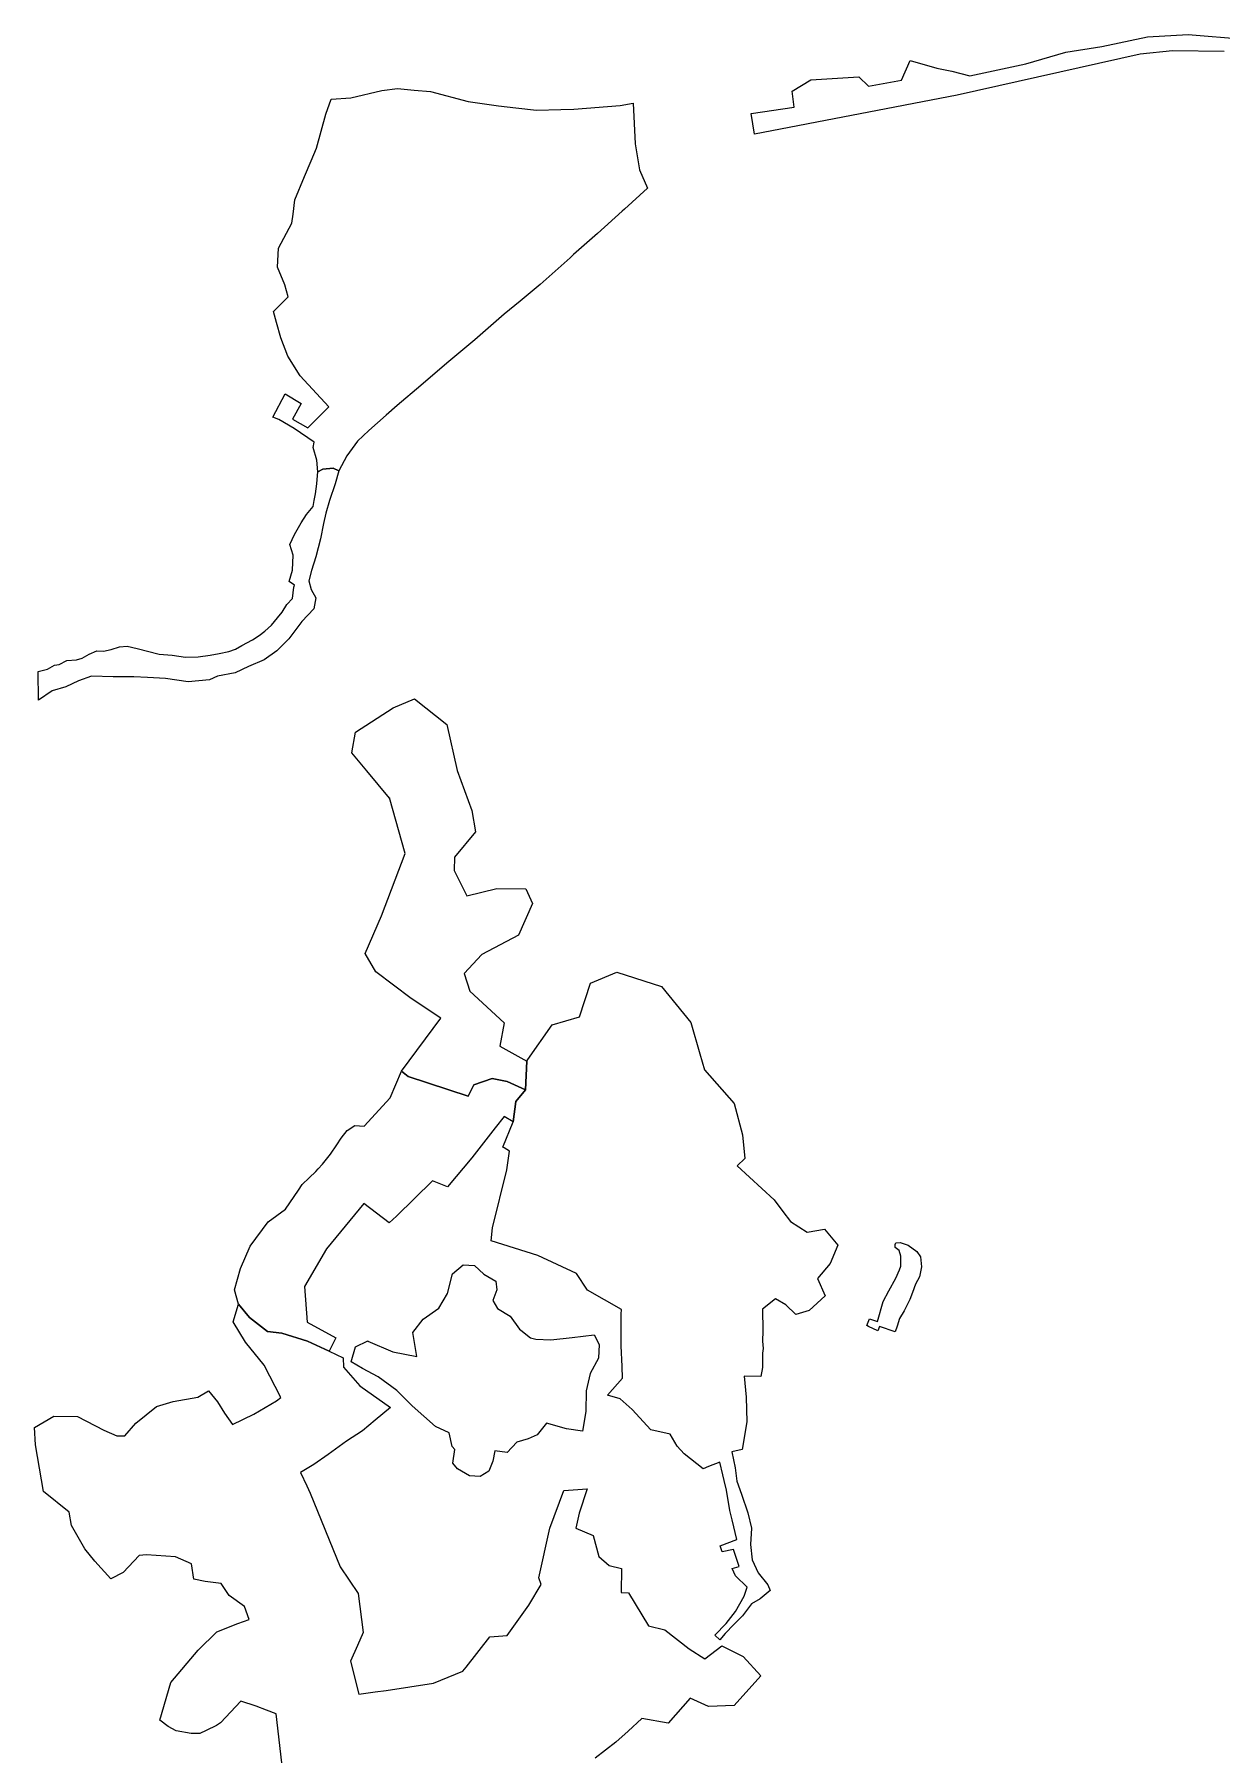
# Model space of a CAD drawing. Header units: inches. Extents: x 280195 to 293923, y 9098893 to 9120289.
# Drawn here: x 283630 to 285726, y 9113029 to 9116068 of the extents above; entities that cross this region are included whole.
import ezdxf

# ---------------------------------------------------------------- set-up
doc = ezdxf.new("R2010")
doc.units = ezdxf.units.IN
doc.header["$MEASUREMENT"] = 0
doc.layers.add('CIS', color=7, linetype='Continuous')

msp = doc.modelspace()

# ---------------------------------------------------------------- linework, layer by layer
at = {"layer": 'CIS'}
for points in [[(285730.6471, 9116037.9896), (285639.0352, 9116039.5322), (285582.1497, 9116033.2483), (285258.8255, 9115961.3667), (284901.4358, 9115892.4448), (284895.0857, 9115928.9574), (284970.889, 9115939.673), (284967.5817, 9115968.1158), (285000.6546, 9115987.9596), (285085.3215, 9115993.2512), (285102.5196, 9115976.7147), (285160.7279, 9115987.298), (285175.9415, 9116022.3555), (285222.9051, 9116008.4648), (285249.8105, 9116003.7059), (285281.4388, 9115995.4908), (285379.9963, 9116016.6575), (285450.7725, 9116037.1627), (285514.2726, 9116047.0846), (285594.9707, 9116064.2826), (285667.0698, 9116068.2513), (285766.2888, 9116059.6524)], [(284066.8725, 9113018.1485), (284056.8183, 9113104.4029), (284039.6679, 9113111.0582), (284021.364, 9113118.1612), (283994.3765, 9113127.1571), (283958.4933, 9113088.8295), (283950.9703, 9113083.833), (283932.9801, 9113074.8894), (283921.5923, 9113069.7024), (283906.3055, 9113069.6), (283879.854, 9113074.6356), (283865.6512, 9113082.0692), (283851.036, 9113093.449), (283870.3956, 9113159.87), (283918.9172, 9113217.1156), (283951.7256, 9113249.3948), (283988.7673, 9113263.6824), (284008.8757, 9113271.0907), (284000.9382, 9113293.8449), (283973.4214, 9113313.4241), (283959.6631, 9113334.5908), (283931.0879, 9113338.295), (283910.9797, 9113341.9993), (283907.2755, 9113368.9867), (283878.7004, 9113381.6868), (283827.9003, 9113385.3909), (283814.6711, 9113383.8034), (283786.6252, 9113354.17), (283764.9294, 9113343.0575), (283736.3543, 9113373.7492), (283718.8919, 9113395.9743), (283695.0793, 9113436.7202), (283690.8459, 9113460.5326), (283645.5253, 9113496.7832), (283631.4879, 9113579.3635), (283629.7678, 9113609.8876), (283663.7783, 9113630.054), (283705.7601, 9113629.2017), (283752.0501, 9113605.2077), (283775.1851, 9113595.3162), (283789.2711, 9113594.9413), (283808.8503, 9113617.6955), (283845.3629, 9113646.7998), (283874.4672, 9113655.7956), (283918.388, 9113663.204), (283936.9089, 9113674.8457), (283952.7839, 9113655.0019), (283965.3516, 9113635.1581), (283979.2423, 9113615.3143), (284016.9455, 9113633.1737), (284057.2945, 9113656.9863), (284064.5706, 9113662.9394), (284035.4665, 9113719.8249), (284002.3934, 9113760.174), (283980.5652, 9113796.5544), (283990.28, 9113827.3968), (284009.33, 9113803.9811), (284041.4769, 9113778.9779), (284066.4801, 9113776.5967), (284111.724, 9113761.9123), (284150.2209, 9113744.4498), (284174.7129, 9113732.5057), (284175.6517, 9113716.3853), (284204.2268, 9113683.577), (284258.2671, 9113645.2114), (284231.6112, 9113622.5905), (284231.6112, 9113622.5905), (284208.7907, 9113604.0694), (284180.6788, 9113585.5486), (284148.598, 9113562.3975), (284122.8011, 9113544.5381), (284099.65, 9113530.6475), (284110.463, 9113506.9861), (284116.5172, 9113493.738), (284169.434, 9113364.0919), (284201.1841, 9113317.1283), (284210.4445, 9113248.3365), (284200.2738, 9113225.3028), (284187.9549, 9113197.4041), (284202.507, 9113139.1957), (284231.6112, 9113143.1644), (284250.6358, 9113145.9874), (284334.1374, 9113158.378), (284386.3928, 9113179.5447), (284391.9526, 9113186.6489), (284434.0179, 9113240.399), (284464.445, 9113242.9897), (284502.8096, 9113296.5679), (284524.6378, 9113332.9482), (284520.1708, 9113344.6186), (284539.75, 9113432.4604), (284564.6209, 9113498.6064), (284605.8959, 9113501.7814), (284591.6084, 9113458.9188), (284585.7876, 9113431.9312), (284616.4793, 9113419.2312), (284626.5335, 9113382.1895), (284644.5252, 9113366.3145), (284666.2211, 9113361.0228), (284665.5597, 9113318.9539), (284678.7888, 9113318.2925), (284713.8462, 9113260.084), (284742.9504, 9113252.808), (284785.9452, 9113219.0735), (284813.7266, 9113201.8756), (284843.4923, 9113224.3651), (284881.1956, 9113205.8443), (284912.2841, 9113171.4484), (284865.3204, 9113119.1931), (284819.6797, 9113117.2087), (284787.2682, 9113132.4223), (284748.9035, 9113088.1045), (284702.3368, 9113096.3066), (284677.8886, 9113074.1065), (284656.2992, 9113054.5024), (284619.7866, 9113026.4565)]]:
    msp.add_lwpolyline(points, dxfattribs=at)
for points in [[(284479.4958, 9115938.7062), (284516.0751, 9115934.6739), (284559.2804, 9115935.7108), (284582.2211, 9115936.2614), (284664.2421, 9115942.6114), (284686.864, 9115946.9109), (284690.3823, 9115875.0469), (284698.1088, 9115829.5845), (284711.9995, 9115797.1729), (284671.6748, 9115759.8013), (284667.3509, 9115756.1624), (284623.6947, 9115717.1363), (284581.7604, 9115679.7975), (284575.4082, 9115674.1414), (284522.822, 9115627.1778), (284487.1267, 9115597.6176), (284459.3219, 9115574.5918), (284407.3973, 9115529.2818), (284358.1186, 9115487.9405), (284311.8164, 9115448.5837), (284270.3839, 9115413.231), (284250.9621, 9115396.659), (284220.2042, 9115369.2085), (284200.3604, 9115350.3569), (284181.5088, 9115324.56), (284167.348, 9115297.9629), (284157.0293, 9115302.9902), (284139.0375, 9115301.138), (284129.9888, 9115296.5342), (284128.3363, 9115316.7428), (284121.9863, 9115339.2323), (284123.5738, 9115348.4927), (284088.6487, 9115372.8344), (284061.3966, 9115388.4449), (284050.7317, 9115392.5567), (284072.2763, 9115434.2802), (284100.566, 9115417.1384), (284085.2201, 9115389.0925), (284112.2077, 9115373.7467), (284149.7786, 9115411.3176), (284098.9675, 9115465.4917), (284077.2716, 9115500.6814), (284065.1006, 9115532.9607), (284057.4278, 9115559.6836), (284051.6863, 9115579.2495), (284077.8801, 9115605.4433), (284071.927, 9115626.4778), (284058.8301, 9115657.8309), (284060.4177, 9115691.1685), (284084.2302, 9115735.2218), (284086.3912, 9115751.2752), (284089.7864, 9115776.4968), (284106.8521, 9115817.7719), (284118.5166, 9115845.2826), (284127.8865, 9115867.3814), (284144.5553, 9115927.7065), (284153.6834, 9115953.9003), (284188.5203, 9115956.3697), (284243.0246, 9115969.0698), (284271.0705, 9115972.7739), (284300.0187, 9115970.1423), (284329.2789, 9115967.4823), (284395.4249, 9115950.0197), (284448.8708, 9115942.0822), (284479.4958, 9115938.7062)], [(283793.6498, 9114988.5586), (283811.0065, 9114984.3253), (283850.1649, 9114974.5886), (283873.2366, 9114973.1069), (283896.7316, 9114969.2969), (283918.745, 9114970.1436), (283939.9117, 9114972.6836), (283956.2101, 9114975.6469), (283973.1434, 9114979.0336), (283984.7851, 9114983.4786), (283996.2152, 9114989.8286), (284014.8419, 9114999.777), (284026.4836, 9115007.8202), (284036.6436, 9115015.4403), (284048.2853, 9115025.6003), (284059.0803, 9115038.7237), (284067.1236, 9115048.8837), (284075.167, 9115062.4304), (284085.327, 9115072.5904), (284087.867, 9115092.9105), (284088.7137, 9115096.2972), (284079.612, 9115102.6472), (284085.5387, 9115122.5439), (284086.3853, 9115149.2139), (284080.8819, 9115168.264), (284088.7137, 9115185.6207), (284100.7787, 9115206.5757), (284109.8804, 9115221.1807), (284121.7337, 9115235.3623), (284123.6388, 9115245.5225), (284126.3074, 9115257.628), (284128.2954, 9115275.1558), (284129.7771, 9115289.7609), (284129.9888, 9115296.5342), (284139.0375, 9115301.138), (284157.0293, 9115302.9902), (284167.348, 9115297.9629), (284160.4688, 9115274.9442), (284150.5378, 9115245.5561), (284144.3292, 9115223.6149), (284140.3605, 9115205.3586), (284135.0688, 9115178.1065), (284126.8667, 9115146.6211), (284119.1937, 9115122.0147), (284114.1666, 9115104.2876), (284118.6646, 9115088.9417), (284126.3375, 9115074.125), (284123.1626, 9115054.5458), (284101.7312, 9115032.3209), (284079.2416, 9115001.8937), (284057.8103, 9114980.4623), (284035.5852, 9114964.8519), (284007.8039, 9114952.681), (283984.256, 9114941.5685), (283952.7705, 9114935.4831), (283938.7475, 9114929.1331), (283901.1766, 9114925.6935), (283861.4891, 9114931.5143), (283829.4744, 9114933.3664), (283805.1327, 9114934.6893), (283768.6201, 9114934.4248), (283730.7846, 9114935.4831), (283707.7658, 9114927.5456), (283685.0116, 9114917.2268), (283660.9345, 9114909.8185), (283636.8663, 9114893.443), (283636.2002, 9114943.8917), (283653.1028, 9114948.1302), (283664.9562, 9114955.1152), (283673.4228, 9114956.3852), (283687.1812, 9114963.1586), (283704.3262, 9114964.8518), (283714.0629, 9114967.8151), (283726.3396, 9114974.5886), (283739.6746, 9114980.3036), (283751.528, 9114980.0919), (283765.0748, 9114982.6319), (283780.1031, 9114987.5003), (283793.6498, 9114988.5586)], [(284376.1976, 9114769.5799), (284401.9945, 9114698.8037), (284408.6091, 9114661.1005), (284371.5674, 9114616.1213), (284370.9059, 9114592.9702), (284393.3955, 9114547.991), (284446.3123, 9114561.2201), (284497.2448, 9114560.5587), (284509.151, 9114534.7617), (284484.677, 9114478.5377), (284419.8539, 9114444.8031), (284388.7653, 9114411.0688), (284398.6872, 9114379.9802), (284458.88, 9114323.7562), (284451.604, 9114282.7456), (284499.458, 9114256.0937), (284496.8478, 9114206.0163), (284464.4363, 9114220.5684), (284437.9779, 9114225.8601), (284405.5663, 9114214.6153), (284395.6445, 9114194.7715), (284289.8109, 9114229.1674), (284277.9048, 9114238.4278), (284347.5532, 9114332.3919), (284294.838, 9114366.7511), (284232.6608, 9114413.7146), (284213.4785, 9114446.1262), (284242.5827, 9114512.9336), (284284.2547, 9114622.7359), (284256.4734, 9114721.2934), (284256.4734, 9114720.632), (284216.7858, 9114768.9184), (284190.3274, 9114800.6686), (284196.942, 9114837.0487), (284263.088, 9114880.0437), (284300.7912, 9114895.9187), (284357.6767, 9114850.278), (284376.1976, 9114769.5799)], [(284964.5086, 9113973.1516), (284994.2743, 9113954.6307), (285024.7014, 9113959.9224), (285048.514, 9113931.4797), (285034.6233, 9113899.0682), (285012.1337, 9113872.6098), (285026.0244, 9113842.1827), (284997.5816, 9113816.3857), (284974.3326, 9113809.3404), (284956.7124, 9113826.0798), (284938.13, 9113837.0001), (284914.9788, 9113818.8761), (284915.7726, 9113780.3791), (284915.0641, 9113762.4008), (284916.2268, 9113749.4636), (284915.1949, 9113741.1292), (284915.0759, 9113715.6101), (284912.5976, 9113699.8133), (284882.9597, 9113700.3749), (284886.5977, 9113663.3332), (284887.5899, 9113619.6769), (284879.5981, 9113570.9791), (284861.3209, 9113567.0155), (284867.0093, 9113538.8496), (284870.1844, 9113515.037), (284878.3865, 9113492.0182), (284889.499, 9113459.4744), (284895.849, 9113431.9577), (284894.2615, 9113403.118), (284896.9073, 9113376.1305), (284907.4907, 9113353.6409), (284924.9532, 9113332.4742), (284928.922, 9113322.42), (284910.9303, 9113307.3387), (284895.849, 9113298.6074), (284879.7094, 9113277.7053), (284864.6281, 9113262.0948), (284849.2822, 9113246.4844), (284840.0218, 9113235.3719), (284831.0259, 9113243.3094), (284851.3989, 9113263.9469), (284867.8031, 9113285.3782), (284883.149, 9113312.3658), (284888.1761, 9113328.2408), (284867.5385, 9113347.82), (284861.7177, 9113360.7847), (284874.1531, 9113364.4888), (284864.0989, 9113394.6514), (284844.2551, 9113390.6826), (284840.8155, 9113401.0014), (284869.9198, 9113412.3785), (284861.4531, 9113447.0389), (284857.7489, 9113463.4432), (284851.6635, 9113499.4266), (284847.6947, 9113516.0954), (284845.0489, 9113526.4141), (284840.0218, 9113548.6392), (284820.178, 9113541.2308), (284810.653, 9113536.7329), (284777.0508, 9113563.1914), (284764.3508, 9113576.9496), (284752.5108, 9113598.3686), (284717.9826, 9113605.9092), (284685.4388, 9113641.6281), (284664.0075, 9113660.6781), (284641.7824, 9113667.0281), (284667.82, 9113697.134), (284667.4213, 9113717.2873), (284665.7735, 9113753.7732), (284665.7734, 9113809.6004), (284666.3026, 9113817.8025), (284606.3087, 9113852.1511), (284587.0136, 9113881.3411), (284518.751, 9113913.0911), (284436.2008, 9113939.2848), (284438.582, 9113962.3037), (284463.9821, 9114064.6976), (284468.3801, 9114097.782), (284459.3038, 9114103.2786), (284456.8432, 9114104.5486), (284475.1914, 9114149.02), (284480.0247, 9114185.3788), (284496.8478, 9114206.0163), (284499.458, 9114256.0937), (284500.8254, 9114259.5637), (284543.8203, 9114320.418), (284592.1068, 9114334.3086), (284611.2892, 9114393.84), (284658.2527, 9114413.6838), (284736.9665, 9114387.8868), (284788.5602, 9114324.3867), (284804.7313, 9114269.3178), (284813.0343, 9114241.0428), (284865.2897, 9114181.5113), (284879.8418, 9114126.6103), (284883.8105, 9114084.2768), (284870.5813, 9114071.7091), (284936.0658, 9114011.5163), (284951.4351, 9113990.7857), (284964.5086, 9113973.1516)], [(284289.8109, 9114229.1674), (284395.6445, 9114194.7715), (284405.5663, 9114214.6153), (284437.9779, 9114225.8601), (284464.4363, 9114220.5684), (284496.8478, 9114206.0163), (284480.0247, 9114185.3788), (284475.1914, 9114149.02), (284459.0791, 9114158.7414), (284443.5121, 9114138.9443), (284401.8402, 9114085.7629), (284358.9776, 9114034.566), (284332.3869, 9114045.2816), (284268.8868, 9113982.9721), (284256.2119, 9113970.8937), (284211.1357, 9114005.1423), (284145.4406, 9113924.9502), (284106.7453, 9113858.8042), (284111.3755, 9113795.6348), (284162.0551, 9113767.8224), (284150.2209, 9113744.4498), (284111.724, 9113761.9123), (284066.4801, 9113776.5967), (284041.4769, 9113778.9779), (284009.33, 9113803.9811), (283990.28, 9113827.3968), (283983.1362, 9113852.7968), (283993.455, 9113890.5), (284010.5206, 9113929.7907), (284042.2707, 9113972.6533), (284072.8301, 9113995.2753), (284096.2458, 9114028.6128), (284102.7281, 9114038.5347), (284114.6344, 9114050.1764), (284126.6729, 9114061.5535), (284130.739, 9114066.2272), (284138.1823, 9114074.7827), (284152.7345, 9114092.1129), (284163.7146, 9114108.7817), (284171.5199, 9114120.1588), (284181.8387, 9114134.1818), (284195.7293, 9114142.913), (284212.0012, 9114141.4578), (284258.0388, 9114191.8611), (284277.9048, 9114238.4278), (284289.8109, 9114229.1674)], [(285099.2993, 9113789.6623), (285104.1305, 9113801.4522), (285118.4245, 9113796.8876), (285128.1211, 9113832.3085), (285138.1057, 9113851.3068), (285150.822, 9113873.1479), (285157.4499, 9113888.2475), (285159.7298, 9113894.3648), (285159.6948, 9113901.7343), (285159.6459, 9113912.0518), (285156.4486, 9113922.3543), (285149.8005, 9113927.7872), (285149.6824, 9113932.8505), (285150.7179, 9113935.8034), (285158.151, 9113936.5271), (285172.5657, 9113931.6956), (285187.9401, 9113920.6086), (285194.4934, 9113910.7431), (285196.2544, 9113893.4852), (285192.3505, 9113875.7791), (285185.2754, 9113862.9011), (285180.0972, 9113848.3475), (285175.5388, 9113835.9025), (285165.1394, 9113815.8495), (285157.4397, 9113801.9157), (285152.8843, 9113788.8391), (285149.3652, 9113778.5047), (285121.6137, 9113788.2695), (285119.1321, 9113780.4668), (285102.2855, 9113788.1406), (285099.2993, 9113789.6623)], [(284515.1304, 9113765.7368), (284541.721, 9113764.5462), (284579.4243, 9113768.9118), (284617.9213, 9113773.6744), (284627.0494, 9113756.2118), (284625.8588, 9113732.3993), (284611.1744, 9113705.0149), (284604.0306, 9113674.4554), (284603.6339, 9113637.9428), (284597.2837, 9113603.4146), (284569.1056, 9113607.3834), (284533.7836, 9113617.3053), (284517.5117, 9113597.0646), (284501.2398, 9113589.9209), (284481.396, 9113583.9677), (284464.7272, 9113565.7114), (284442.8991, 9113568.8865), (284438.9303, 9113550.6302), (284431.7865, 9113532.7708), (284416.7053, 9113523.6426), (284398.0521, 9113524.4364), (284376.6208, 9113537.1364), (284368.2864, 9113547.0583), (284371.8583, 9113570.8708), (284367.0958, 9113576.0302), (284361.9364, 9113600.2396), (284338.1238, 9113611.749), (284296.4519, 9113647.8647), (284269.7289, 9113675.3816), (284236.3913, 9113699.194), (284208.8747, 9113714.0107), (284188.7663, 9113725.6524), (284196.7038, 9113752.1108), (284218.3996, 9113762.6941), (284218.2674, 9113762.165), (284262.3205, 9113743.115), (284305.1832, 9113735.1774), (284297.6425, 9113777.6432), (284316.2957, 9113801.0588), (284344.077, 9113820.5057), (284359.1583, 9113846.3026), (284367.8895, 9113880.8308), (284386.9396, 9113897.1027), (284406.7834, 9113895.5153), (284423.0553, 9113880.434), (284444.4866, 9113868.1307), (284446.0741, 9113852.6526), (284438.9303, 9113833.9995), (284447.6616, 9113820.1088), (284469.8866, 9113806.2181), (284486.1585, 9113783.5963), (284488.729, 9113781.5504), (284505.6054, 9113768.1181), (284515.1304, 9113765.7368)]]:
    msp.add_lwpolyline(points, close=True, dxfattribs=at)

doc.saveas('drawing.dxf')
